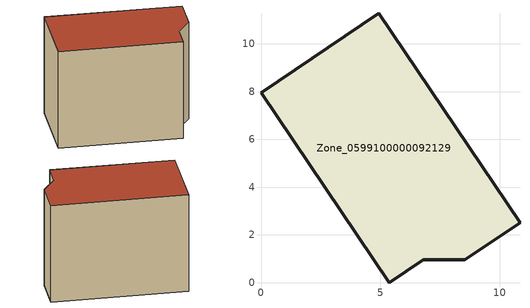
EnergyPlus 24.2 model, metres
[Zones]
Zone_0599100000092129
 floor ground (C_G): 0,7.95 4.94,11.28 10.86,2.51 8.54,0.95 6.81,0.96 5.37,0 z0
 wall outside (C_F): 4.94,11.28 0,7.95 5.37,0 6.81,0.96 8.54,0.95 10.86,2.51 4.94,11.28 z0:8.15
 roof outside (C_R): 10.86,2.51 4.94,11.28 0,7.95 5.37,0 6.81,0.96 8.54,0.95 z8.15
[BUILDING]
Pand.0599100000092129: North Axis=0; Terrain=City; Loads Convergence Tolerance Value=0.04; Temperature Convergence Tolerance Value=0.4; Solar Distribution=FullExterior; Maximum Number of Warmup Days=25; Minimum Number of Warmup Days=1
[Site:Location]
Rotterdam.The.Hague.AP_ZH_NLD Design_Conditions: Latitude=51.96; Longitude=4.45; Time Zone=1; Elevation=-4.5
[SITE:GROUNDTEMPERATURE:BUILDINGSURFACE]
18, 18, 18, 18, 18, 18, 18, 18, 18, 18, 18, 18
[MATERIAL] Thermal Absorptance=0.9; Solar Absorptance=0.7; Visible Absorptance=0.7
Name | Roughness | Thickness | Conductivity | Density | Specific Heat
G.TI.1975-1991 | MediumSmooth | 0.15 | 0.288461 | 540 | 1210
F.TI.1975-1991 | Rough | 0.3 | 0.230769 | 1920 | 840
R.TI.1975-1991 | MediumRough | 0.2 | 0.153846 | 1500 | 1000
[CONSTRUCTION]
C_G: G.TI.1975-1991
C_F: F.TI.1975-1991
C_R: R.TI.1975-1991
[ZONE]
Zone_0599100000092129: Type=1; Multiplier=1; Ceiling Height=Autocalculate; Volume=Autocalculate; Floor Area=autocalculate; Part of Total Floor Area=Yes
[ZONEINFILTRATION:DESIGNFLOWRATE]
Infil_Zone_0599100000092129: Zone or ZoneList or Space or SpaceList=Zone_0599100000092129; Schedule=AlwaysOn; Design Flow Rate Calculation Method=Flow/Area; Flow Rate per Floor Area=0.003; Constant Term Coefficient=1; Temperature Term Coefficient=0; Velocity Term Coefficient=0; Velocity Squared Term Coefficient=0
[HVACTEMPLATE:ZONE:IDEALLOADSAIRSYSTEM]
Zone_0599100000092129: Maximum Heating Supply Air Temperature=50; Minimum Cooling Supply Air Temperature=13; Maximum Heating Supply Air Humidity Ratio=0.0156; Minimum Cooling Supply Air Humidity Ratio=0.0077; Heating Limit=NoLimit; Cooling Limit=NoLimit; Dehumidification Control Type=ConstantSensibleHeatRatio; Cooling Sensible Heat Ratio=0.7; Dehumidification Setpoint=60; Humidification Control Type=None; Humidification Setpoint=30; Outdoor Air Method=None; Outdoor Air Flow Rate per Person=0.00944; Outdoor Air Flow Rate per Zone Floor Area=0; Outdoor Air Flow Rate per Zone=0; Demand Controlled Ventilation Type=None; Outdoor Air Economizer Type=NoEconomizer; Heat Recovery Type=None; Sensible Heat Recovery Effectiveness=0.7; Latent Heat Recovery Effectiveness=0.65
[ZONECONTROL:THERMOSTAT]
ThermostatControl_Zone_0599100000092129: Zone or ZoneList=Zone_0599100000092129; Control Type Schedule=DualSetpointControlType; Control 1=Thermostat_Zone_0599100000092129; Temperature Difference Between Cutout And Setpoint=0
[THERMOSTATSETPOINT:DUALSETPOINT]
Thermostat_Zone_0599100000092129: Heating Setpoint Temperature Schedule=HeatingSetpoint_Zone_0599100000092129; Cooling Setpoint Temperature Schedule=CoolingSetpoint_Zone_0599100000092129
[SCHEDULE:COMPACT]
HeatingSetpoint_Zone_0599100000092129: Through: 12/31, For: AllDays, Until: 24:00, 21
CoolingSetpoint_Zone_0599100000092129: Through: 12/31, For: AllDays, Until: 24:00, 24
DualSetpointControlType: Through: 12/31, For: AllDays, Until: 24:00, 4
AlwaysOn: Through: 12/31, For: AllDays, Until: 24:00, 1
